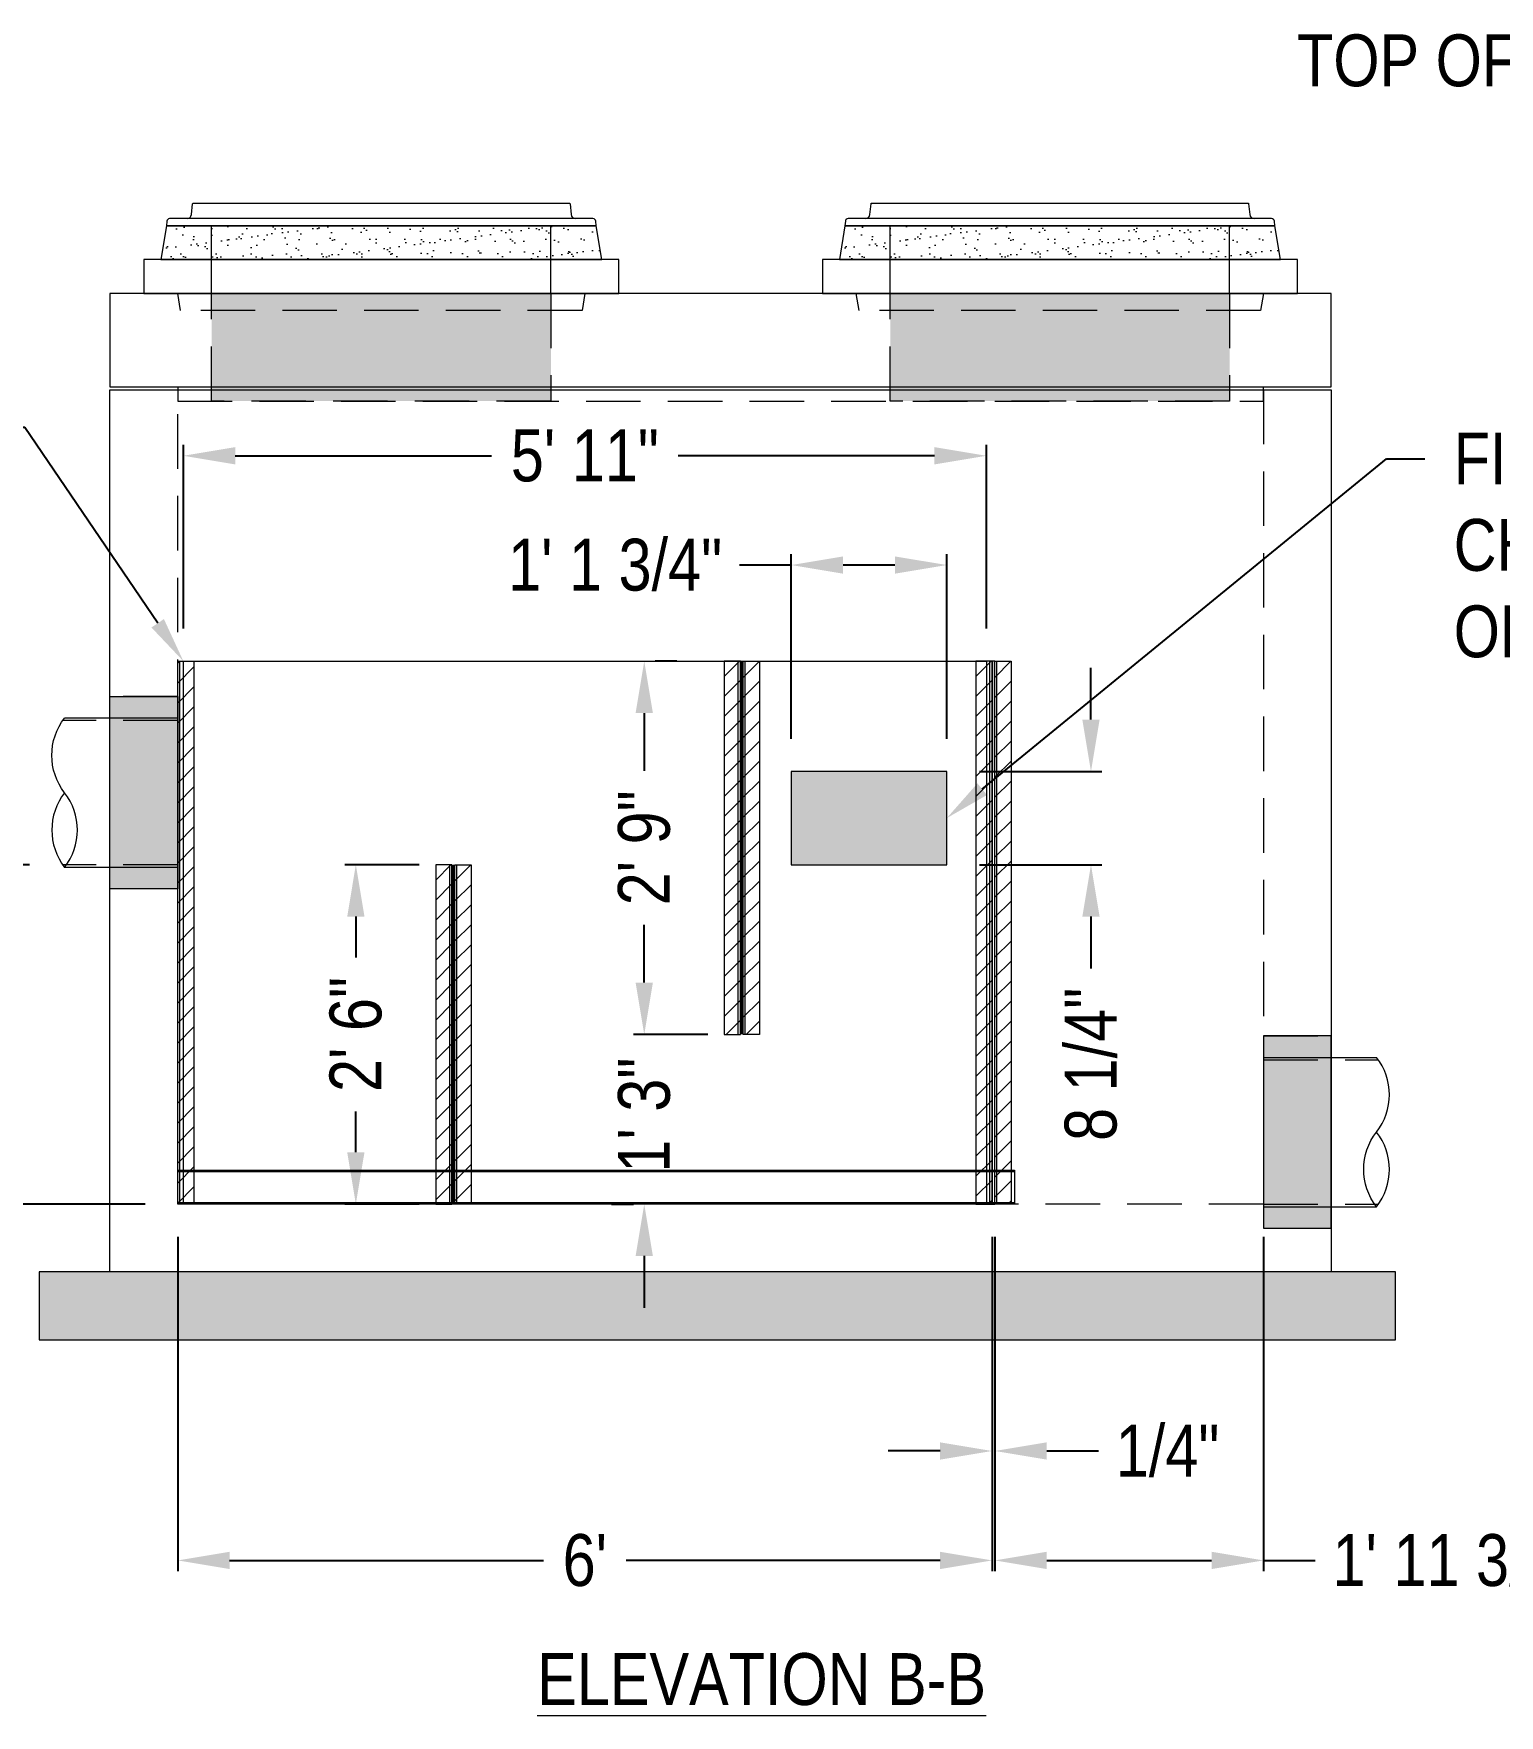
# Model space of a CAD drawing. Extents: x 0 to 216, y -5 to 280.
# Drawn here: x 76.5 to 143.7, y 70.8 to 147.9 of the extents above; entities that cross this region are included whole.
import ezdxf
from ezdxf import colors
from ezdxf.entities.mleader import LeaderData, LeaderLine
from ezdxf.math import Vec2, Vec3

# ---------------------------------------------------------------- set-up
doc = ezdxf.new("R2010")
doc.units = 0
doc.header["$LTSCALE"] = 10
doc.header["$MEASUREMENT"] = 0
doc.header["$PDMODE"] = 35
doc.linetypes.add('HIDDEN', pattern=[0.375, 0.25, -0.125])
doc.layers.get('Defpoints').update_dxf_attribs({"linetype": 'CONTINUOUS'})
for name, color, linetype, lineweight in [('CADdetails-1-ANNO', 41, 'CONTINUOUS', 5), ('CADdetails-2-HATCH', 8, 'CONTINUOUS', 5), ('CADdetails-3-FINE', 11, 'CONTINUOUS', 5), ('CADdetails-3-HIDDEN', 11, 'HIDDEN', 5), ('CADdetails-4-LIGHT', 3, 'CONTINUOUS', 13), ('CADdetails-5-MEDIUM', 4, 'CONTINUOUS', 18)]:
    doc.layers.add(name, color=color, linetype=linetype, lineweight=lineweight)
doc.styles.add('CADdetails-DIMENSIONS', font='ARIALN.TTF', dxfattribs={"height": 2.38})
doc.styles.add('CADdetails-NOTES', font='ARIALN.TTF', dxfattribs={"height": 2.38})
doc.dimstyles.new('CADdetails-DIM', dxfattribs={"dimtxt": 2.38, "dimasz": 2.38, "dimexe": 0.5, "dimexo": 1.5, "dimgap": 1, "dimtad": 0, "dimzin": 0, "dimdsep": 46, "dimtxsty": 'CADdetails-DIMENSIONS', "dimcen": 1, "dimclrd": 256, "dimclre": 256, "dimclrt": 256, "dimadec": 0, "dimazin": 0, "dimtfac": 1, "dimtofl": 0, "dimtmove": 0, "dimatfit": 3, "dimfxl": 1, "dimtolj": 1, "dimtzin": 0, "dimarcsym": 0})
pattern_1 = [(45, (262.1797, 75.5366), (-0.4588447, 0.4588447), [])]
pattern_2 = [(45, (250.6292, 75.5366), (-0.4588447, 0.4588447), [])]
pattern_3 = [(45, (237.39154, 66.1924), (-0.4588447, 0.4588447), [])]

# ---------------------------------------------------------------- blocks, each defined once
blk = doc.blocks.new('*D32')
at = {"layer": 'CADdetails-1-ANNO', "lineweight": -2, "transparency": 16777216}
for p, q in [((120.589, 92.725), (120.589, 77.373)), ((132.918, 92.725), (132.918, 77.373)), ((122.969, 77.873), (130.538, 77.873)), ((132.918, 77.873), (135.298, 77.873))]:
    blk.add_line(p, q, dxfattribs=at)
at = {"layer": 'CADdetails-1-ANNO', "transparency": 16777216}
for points in [[(122.969, 78.269), (122.969, 77.476), (120.589, 77.873)], [(130.538, 78.269), (130.538, 77.476), (132.918, 77.873)]]:
    blk.add_solid(points, dxfattribs=at)
at = {"layer": 'Defpoints', "color": 0, "transparency": 16777216}
for p in [(120.589, 94.225), (132.918, 94.225), (132.918, 77.873)]:
    blk.add_point(p, dxfattribs=at)
at = {"layer": 'CADdetails-1-ANNO', "transparency": 16777216, "insert": (141.761, 77.873), "char_height": 2.38, "attachment_point": 5, "style": 'CADdetails-DIMENSIONS'}
blk.add_mtext('\\A1;1\' 11 3/4"', dxfattribs=at)
blk = doc.blocks.new('*D33')
at = {"layer": 'CADdetails-1-ANNO', "lineweight": -2, "transparency": 16777216}
for p, q in [((83.082, 92.725), (83.082, 77.373)), ((120.459, 92.725), (120.459, 77.373)), ((85.462, 77.873), (99.867, 77.873)), ((118.079, 77.873), (103.674, 77.873))]:
    blk.add_line(p, q, dxfattribs=at)
at = {"layer": 'CADdetails-1-ANNO', "transparency": 16777216}
for points in [[(85.462, 78.269), (85.462, 77.476), (83.082, 77.873)], [(118.079, 78.269), (118.079, 77.476), (120.459, 77.873)]]:
    blk.add_solid(points, dxfattribs=at)
at = {"layer": 'Defpoints', "color": 0, "transparency": 16777216}
for p in [(83.082, 94.225), (120.459, 94.225), (83.082, 77.873)]:
    blk.add_point(p, dxfattribs=at)
at = {"layer": 'CADdetails-1-ANNO', "transparency": 16777216, "insert": (101.771, 77.873), "char_height": 2.38, "attachment_point": 5, "style": 'CADdetails-DIMENSIONS'}
blk.add_mtext("\\A1;6'", dxfattribs=at)
blk = doc.blocks.new('*D34')
at = {"layer": 'CADdetails-1-ANNO', "lineweight": -2, "transparency": 16777216}
for p, q in [((83.342, 120.643), (83.342, 129.07)), ((120.199, 120.643), (120.199, 129.07)), ((85.722, 128.57), (97.49, 128.57)), ((117.819, 128.57), (106.051, 128.57))]:
    blk.add_line(p, q, dxfattribs=at)
at = {"layer": 'CADdetails-1-ANNO', "transparency": 16777216}
for points in [[(85.722, 128.967), (85.722, 128.173), (83.342, 128.57)], [(117.819, 128.967), (117.819, 128.173), (120.199, 128.57)]]:
    blk.add_solid(points, dxfattribs=at)
at = {"layer": 'Defpoints', "color": 0, "transparency": 16777216}
for p in [(83.342, 128.57), (83.342, 119.143), (120.199, 119.143)]:
    blk.add_point(p, dxfattribs=at)
at = {"layer": 'CADdetails-1-ANNO', "transparency": 16777216, "insert": (101.771, 128.57), "char_height": 2.38, "attachment_point": 5, "style": 'CADdetails-DIMENSIONS'}
blk.add_mtext('\\A1;5\' 11"', dxfattribs=at)
blk = doc.blocks.new('*D35')
at = {"layer": 'CADdetails-1-ANNO', "lineweight": -2, "transparency": 16777216}
for p, q in [((125.001, 116.462), (125.001, 118.842)), ((119.882, 114.082), (125.501, 114.082)), ((119.882, 109.799), (125.501, 109.799)), ((125.001, 107.419), (125.001, 105.039))]:
    blk.add_line(p, q, dxfattribs=at)
at = {"layer": 'CADdetails-1-ANNO', "transparency": 16777216}
for points in [[(124.605, 116.462), (125.398, 116.462), (125.001, 114.082)], [(124.605, 107.419), (125.398, 107.419), (125.001, 109.799)]]:
    blk.add_solid(points, dxfattribs=at)
at = {"layer": 'Defpoints', "color": 0, "transparency": 16777216}
for p in [(118.382, 114.082), (125.001, 114.082), (118.382, 109.799)]:
    blk.add_point(p, dxfattribs=at)
at = {"layer": 'CADdetails-1-ANNO', "transparency": 16777216, "insert": (125.001, 100.641), "char_height": 2.38, "attachment_point": 5, "rotation": 90, "style": 'CADdetails-DIMENSIONS'}
blk.add_mtext('\\A1;8 1/4"', dxfattribs=at)
blk = doc.blocks.new('*D36')
at = {"layer": 'CADdetails-1-ANNO', "lineweight": -2, "transparency": 16777216}
for p, q in [((111.245, 123.556), (108.865, 123.556)), ((111.245, 115.582), (111.245, 124.056)), ((116.002, 123.556), (113.625, 123.556)), ((118.382, 115.582), (118.382, 124.056))]:
    blk.add_line(p, q, dxfattribs=at)
at = {"layer": 'CADdetails-1-ANNO', "transparency": 16777216}
for points in [[(113.625, 123.952), (113.625, 123.159), (111.245, 123.556)], [(116.002, 123.952), (116.002, 123.159), (118.382, 123.556)]]:
    blk.add_solid(points, dxfattribs=at)
at = {"layer": 'Defpoints', "color": 0, "transparency": 16777216}
for p in [(111.245, 123.556), (111.245, 114.082), (118.382, 114.082)]:
    blk.add_point(p, dxfattribs=at)
at = {"layer": 'CADdetails-1-ANNO', "transparency": 16777216, "insert": (103.16, 123.556), "char_height": 2.38, "attachment_point": 5, "style": 'CADdetails-DIMENSIONS'}
blk.add_mtext('\\A1;1\' 1 3/4"', dxfattribs=at)
blk = doc.blocks.new('*D37')
at = {"layer": 'CADdetails-1-ANNO', "lineweight": -2, "transparency": 16777216}
for p, q in [((104.496, 104.392), (104.496, 106.772)), ((107.408, 102.012), (103.996, 102.012)), ((102.996, 94.225), (103.996, 94.225)), ((104.496, 91.845), (104.496, 89.465))]:
    blk.add_line(p, q, dxfattribs=at)
at = {"layer": 'CADdetails-1-ANNO', "transparency": 16777216}
for points in [[(104.099, 104.392), (104.893, 104.392), (104.496, 102.012)], [(104.099, 91.845), (104.893, 91.845), (104.496, 94.225)]]:
    blk.add_solid(points, dxfattribs=at)
at = {"layer": 'Defpoints', "color": 0, "transparency": 16777216}
for p in [(108.908, 102.012), (104.496, 94.225), (104.496, 94.225)]:
    blk.add_point(p, dxfattribs=at)
at = {"layer": 'CADdetails-1-ANNO', "transparency": 16777216, "insert": (104.496, 98.31), "char_height": 2.38, "attachment_point": 5, "rotation": 90, "style": 'CADdetails-DIMENSIONS'}
blk.add_mtext('\\A1;1\' 3"', dxfattribs=at)
blk = doc.blocks.new('*D8')
at = {"layer": 'CADdetails-1-ANNO', "lineweight": -2, "transparency": 16777216}
for p, q in [((94.171, 109.799), (90.758, 109.799)), ((91.258, 107.419), (91.258, 105.55)), ((91.258, 96.605), (91.258, 98.474)), ((94.171, 94.225), (90.758, 94.225))]:
    blk.add_line(p, q, dxfattribs=at)
at = {"layer": 'CADdetails-1-ANNO', "transparency": 16777216}
for points in [[(90.862, 107.419), (91.655, 107.419), (91.258, 109.799)], [(90.862, 96.605), (91.655, 96.605), (91.258, 94.225)]]:
    blk.add_solid(points, dxfattribs=at)
at = {"layer": 'Defpoints', "color": 0, "transparency": 16777216}
for p in [(95.671, 109.799), (91.258, 94.225), (95.671, 94.225)]:
    blk.add_point(p, dxfattribs=at)
at = {"layer": 'CADdetails-1-ANNO', "transparency": 16777216, "insert": (91.258, 102.012), "char_height": 2.38, "attachment_point": 5, "rotation": 90, "style": 'CADdetails-DIMENSIONS'}
blk.add_mtext('\\A1;2\' 6"', dxfattribs=at)
blk = doc.blocks.new('*D9')
at = {"layer": 'CADdetails-1-ANNO', "lineweight": -2, "transparency": 16777216}
for p, q in [((105.996, 119.143), (104.996, 119.143)), ((104.496, 116.763), (104.496, 114.116)), ((104.496, 104.392), (104.496, 107.039)), ((107.408, 102.012), (103.996, 102.012))]:
    blk.add_line(p, q, dxfattribs=at)
at = {"layer": 'CADdetails-1-ANNO', "transparency": 16777216}
for points in [[(104.099, 116.763), (104.893, 116.763), (104.496, 119.143)], [(104.099, 104.392), (104.893, 104.392), (104.496, 102.012)]]:
    blk.add_solid(points, dxfattribs=at)
at = {"layer": 'Defpoints', "color": 0, "transparency": 16777216}
for p in [(104.496, 119.143), (104.496, 119.143), (108.908, 102.012)]:
    blk.add_point(p, dxfattribs=at)
at = {"layer": 'CADdetails-1-ANNO', "transparency": 16777216, "insert": (104.496, 110.577), "char_height": 2.38, "attachment_point": 5, "rotation": 90, "style": 'CADdetails-DIMENSIONS'}
blk.add_mtext('\\A1;2\' 9"', dxfattribs=at)
blk = doc.blocks.new('*D24')
at = {"layer": 'CADdetails-1-ANNO', "lineweight": -2, "transparency": 16777216}
for p, q in [((120.459, 92.725), (120.459, 82.395)), ((120.589, 92.725), (120.589, 82.395)), ((118.079, 82.895), (115.699, 82.895)), ((122.969, 82.895), (125.349, 82.895))]:
    blk.add_line(p, q, dxfattribs=at)
at = {"layer": 'CADdetails-1-ANNO', "transparency": 16777216}
for points in [[(118.079, 83.292), (118.079, 82.498), (120.459, 82.895)], [(122.969, 83.292), (122.969, 82.498), (120.589, 82.895)]]:
    blk.add_solid(points, dxfattribs=at)
at = {"layer": 'Defpoints', "color": 0, "transparency": 16777216}
for p in [(120.459, 94.225), (120.589, 94.225), (120.459, 82.895)]:
    blk.add_point(p, dxfattribs=at)
at = {"layer": 'CADdetails-1-ANNO', "transparency": 16777216, "insert": (128.518, 82.895), "char_height": 2.38, "attachment_point": 5, "style": 'CADdetails-DIMENSIONS'}
blk.add_mtext('\\A1;1/4"', dxfattribs=at)
blk = doc.blocks.new('*D25')
at = {"layer": 'CADdetails-1-ANNO', "lineweight": -2, "transparency": 16777216}
for p, q in [((76.278, 109.799), (74.254, 109.799)), ((74.754, 107.419), (74.754, 105.55)), ((74.754, 96.605), (74.754, 98.474)), ((81.582, 94.225), (74.254, 94.225))]:
    blk.add_line(p, q, dxfattribs=at)
at = {"layer": 'CADdetails-1-ANNO', "transparency": 16777216}
for points in [[(74.358, 107.419), (75.151, 107.419), (74.754, 109.799)], [(74.358, 96.605), (75.151, 96.605), (74.754, 94.225)]]:
    blk.add_solid(points, dxfattribs=at)
at = {"layer": 'Defpoints', "color": 0, "transparency": 16777216}
for p in [(77.778, 109.799), (74.754, 94.225), (83.082, 94.225)]:
    blk.add_point(p, dxfattribs=at)
at = {"layer": 'CADdetails-1-ANNO', "transparency": 16777216, "insert": (74.754, 102.012), "char_height": 2.38, "attachment_point": 5, "rotation": 90, "style": 'CADdetails-DIMENSIONS'}
blk.add_mtext('\\A1;2\' 6"', dxfattribs=at)

msp = doc.modelspace()

# ---------------------------------------------------------------- hatches: boundary and pattern name
at = {"layer": 'CADdetails-2-HATCH'}
h = msp.add_hatch(dxfattribs=at)
h.set_pattern_fill('AR-SAND', color=256, scale=0.519124)
h.set_pattern_definition([(37.5, (92.4263, 131.3424), (-0.0327, 1.00026), [0, -0.789068, 0, -0.88251, 0, -0.843576]), (7.5, (92.4263, 131.3424), (0.91873, 1.46504), [0, -0.42568, 0, -0.7112, 0, -0.27254]), (327.5, (91.7878, 131.3424), (1.616624, 0.00294), [0, -0.25956, 0, -0.934422, 0, -1.21994]), (317.5, (91.7878, 131.3424), (1.56055, 0.45562), [0, -0.12978, 0, -0.612566, 0, -0.700817])])
h.paths.add_polyline_path([(82.303, 137.572), (102.549, 137.572), (102.29, 139.129), (82.563, 139.129)])
h = msp.add_hatch(dxfattribs=at)
h.set_pattern_fill('AR-SAND', color=256, scale=0.519124)
h.set_pattern_definition([(37.5, (123.5737, 131.3424), (-0.0327, 1.00026), [0, -0.789068, 0, -0.88251, 0, -0.843576]), (7.5, (123.5737, 131.3424), (0.91873, 1.46504), [0, -0.42568, 0, -0.7112, 0, -0.27254]), (327.5, (122.9352, 131.3424), (1.616624, 0.00294), [0, -0.25956, 0, -0.934422, 0, -1.21994]), (317.5, (122.9352, 131.3424), (1.56055, 0.45562), [0, -0.12978, 0, -0.612566, 0, -0.700817])])
h.paths.add_polyline_path([(113.451, 137.572), (133.697, 137.572), (133.437, 139.129), (113.71, 139.129)])
h = msp.add_hatch(color=256, dxfattribs=at)
h.dxf.hatch_style = 1
h.paths.add_polyline_path([(100.213, 131.083), (84.639, 131.083), (84.639, 136.014), (100.213, 136.014)])
h = msp.add_hatch(color=256, dxfattribs=at)
h.dxf.hatch_style = 1
h.paths.add_polyline_path([(131.361, 131.083), (115.787, 131.083), (115.787, 136.014), (131.361, 136.014)])
h = msp.add_hatch(dxfattribs=at)
h.set_pattern_fill('ANSI31', color=256, scale=5.191235)
h.set_pattern_definition([(45, (249.7207, 75.5366), (-0.4588447, 0.4588447), [])])
h.paths.add_polyline_path([(83.828, 119.143), (83.828, 94.225), (83.082, 94.225), (83.082, 119.143)])
h = msp.add_hatch(dxfattribs=at)
h.set_pattern_fill('ANSI31', color=256, scale=5.191235)
h.set_pattern_definition(pattern_2)
h.paths.add_polyline_path([(108.162, 119.143), (108.162, 102.012), (108.908, 102.012), (108.908, 119.143)])
h = msp.add_hatch(dxfattribs=at)
h.set_pattern_fill('ANSI31', color=256, scale=5.191235)
h.set_pattern_definition(pattern_2)
h.paths.add_polyline_path([(109.784, 119.143), (109.784, 102.012), (109.038, 102.012), (109.038, 119.143)])
h = msp.add_hatch(dxfattribs=at)
h.set_pattern_fill('ANSI31', color=256, scale=5.191235)
h.set_pattern_definition(pattern_1)
h.paths.add_polyline_path([(119.713, 119.143), (119.713, 94.225), (120.459, 94.225), (120.459, 119.143)])
h = msp.add_hatch(color=256, dxfattribs=at)
h.dxf.hatch_style = 1
h.paths.add_polyline_path([(120.589, 119.143), (120.459, 119.143), (120.459, 114.082), (120.589, 114.082)])
h = msp.add_hatch(dxfattribs=at)
h.set_pattern_fill('ANSI31', color=256, scale=5.191235)
h.set_pattern_definition(pattern_1)
h.paths.add_polyline_path([(121.335, 119.143), (121.335, 94.225), (120.589, 94.225), (120.589, 119.143)])
h = msp.add_hatch(color=256, dxfattribs=at)
h.dxf.hatch_style = 1
h.paths.add_polyline_path([(83.082, 108.696), (79.967, 108.696), (79.967, 117.521), (83.082, 117.521)])
h = msp.add_hatch(color=256, dxfattribs=at)
h.dxf.hatch_style = 1
h.paths.add_polyline_path([(118.382, 114.082), (111.245, 114.082), (111.245, 109.799), (118.382, 109.799)])
h = msp.add_hatch(dxfattribs=at)
h.set_pattern_fill('ANSI31', color=256, scale=5.191235)
h.set_pattern_definition(pattern_3)
h.paths.add_polyline_path([(94.925, 109.799), (94.925, 94.225), (95.671, 94.225), (95.671, 109.799)])
h = msp.add_hatch(dxfattribs=at)
h.set_pattern_fill('ANSI31', color=256, scale=5.191235)
h.set_pattern_definition(pattern_3)
h.paths.add_polyline_path([(96.547, 109.799), (96.547, 94.225), (95.801, 94.225), (95.801, 109.799)])
h = msp.add_hatch(color=256, dxfattribs=at)
h.dxf.hatch_style = 1
h.paths.add_polyline_path([(132.918, 93.122), (136.033, 93.122), (136.033, 101.947), (132.918, 101.947)])
h = msp.add_hatch(dxfattribs=at)
h.set_pattern_fill('GRAVEL', color=256, scale=3.114741)
h.set_pattern_definition([(228.01279, (272.85806, 98.37803), (-24.91792906, -28.0326702), [0.419045, -41.48551]), (184.96974, (272.57773, 98.06656), (37.37689359, 3.11474113), [0.719094, -71.19029]), (132.51045, (271.86134, 98.00426), (31.14741132, -34.26215245), [0.507042, -50.19727]), (267.27369, (270.64659, 97.22558), (3.11474113, 62.29482264), [0.654837, -64.828845]), (292.83365, (270.61544, 96.57148), (-15.57370566, 37.37689359), [0.64212, -63.569914]), (357.27369, (270.86462, 95.97968), (-62.29482264, 3.11474113), [0.654837, -64.828845]), (37.69424, (271.51872, 95.94854), (-40.49163472, -31.14741132), [0.86599, -85.732778]), (72.25533, (272.20396, 96.47804), (21.803187925, 68.52430491), [0.817582, -80.940664]), (121.429566, (272.45314, 97.25673), (-24.91792906, 40.49163472), [0.657055, -65.04848]), (175.23636, (272.11052, 97.81738), (34.26215245, -3.11474113), [0.75013, -36.75632]), (222.39744, (271.36298, 97.87968), (-37.376893586, -34.262152453), [0.97008, -96.03798]), (138.81407, (273.73018, 97.19443), (-21.80318792, 18.6884468), [0.3311, -32.779052]), (171.46923, (273.481, 97.41246), (40.49163472, -6.22948226), [0.629916, -62.361825]), (225, (272.858, 97.506), (-3e-16, -3.11474), [0.44049, -3.96442]), (203.1986, (272.64003, 97.87968), (15.5737057, 6.2294823), [0.237212, -23.48395]), (291.8014, (272.422, 97.78623), (-3.1147411, 9.3442234), [0.335467, -16.437927]), (30.96376, (272.5466, 97.47476), (9.3442234, 6.2294823), [0.54486, -17.617047]), (161.56505, (273.0138, 97.7551), (6.2294823, -3.114741), [0.393987, -9.45569]), (16.38954, (270.61544, 97.78623), (31.14741132, 9.3442234), [0.551932, -54.64142]), (70.34618, (271.14495, 97.94197), (-12.45896453, -34.26215245), [0.46304, -45.840915]), (293.1986, (273.0138, 98.37803), (-6.2294823, 15.5737057), [0.47442, -23.24674]), (343.61046, (273.20068, 97.94197), (-31.14741132, 9.3442234), [0.551932, -54.64142]), (339.44395, (270.61544, 95.8551), (-15.57370566, 6.22948226), [0.532247, -26.080113]), (294.77514, (271.1138, 95.6682), (-15.57370566, 34.26215245), [0.445962, -44.150344]), (66.8014, (273.04494, 95.2633), (6.2294823, 15.5737057), [0.47442, -23.24674]), (17.35402, (273.23183, 95.69936), (-40.49163472, -12.45896453), [0.522127, -51.69045]), (69.44395, (271.5187, 95.2633), (-6.22948226, -15.57370566), [0.266123, -26.346236]), (101.30993, (272.85806, 95.2633), (-3.1147411, 12.4589645), [0.15882, -15.723305]), (165.96376, (272.8269, 95.419), (9.3442234, -3.114741), [0.64212, -12.200287]), (186.00901, (272.20396, 95.57477), (31.14741132, 3.11474113), [0.59507, -58.911974]), (303.69007, (272.5466, 97.1944), (-3.114741, 6.2294823), [0.449214, -10.781145]), (353.15723, (272.79576, 96.82066), (52.95059925, -6.229482264), [0.784273, -77.642905]), (60.9454, (273.57445, 96.72722), (-12.45896453, -21.80318792), [0.32068, -31.74754]), (90, (273.7302, 97.0075), (-3.11474, 3.11474), [0.186884, -2.927857]), (120.25644, (272.14167, 95.6682), (12.45896453, -21.80318792), [0.432712, -42.838654]), (48.01279, (271.92363, 96.04198), (24.91792906, 28.0326702), [0.83809, -41.066467]), (0, (272.4843, 96.665), (3.11474, 3.11474), [0.809833, -2.30491]), (325.30485, (273.29412, 96.66493), (31.14741132, -21.80318792), [0.492484, -48.755897]), (254.0546, (273.69904, 96.3846), (-3.1147411, -12.4589645), [0.453513, -22.222145]), (207.645975, (273.57445, 95.94854), (-59.18008151, -31.14741132), [0.738396, -73.101337]), (175.42608, (272.92035, 95.60591), (-40.49163472, 3.11474113), [0.781174, -77.336136])])
h.paths.add_polyline_path([(76.72, 87.996), (138.977, 87.996), (138.977, 91.11), (76.72, 91.11)])

# ---------------------------------------------------------------- linework, layer by layer
for p, q in [((83.179, 94.225), (83.179, 119.143)), ((108.811, 102.012), (108.811, 119.143)), ((109.136, 102.012), (109.136, 119.143)), ((120.362, 94.225), (120.362, 119.143)), ((120.686, 94.225), (120.686, 119.143)), ((95.573, 94.225), (95.573, 109.799)), ((95.898, 94.225), (95.898, 109.799))]:
    msp.add_line(p, q, dxfattribs=at)
for points in [[(82.303, 137.572), (102.549, 137.572), (102.29, 139.129), (82.563, 139.129)], [(113.451, 137.572), (133.697, 137.572), (133.437, 139.129), (113.71, 139.129)], [(83.828, 119.143), (83.828, 94.225), (83.082, 94.225), (83.082, 119.143)], [(108.162, 119.143), (108.162, 102.012), (108.908, 102.012), (108.908, 119.143)], [(109.784, 119.143), (109.784, 102.012), (109.038, 102.012), (109.038, 119.143)], [(119.713, 119.143), (119.713, 94.225), (120.459, 94.225), (120.459, 119.143)], [(121.335, 119.143), (121.335, 94.225), (120.589, 94.225), (120.589, 119.143)], [(94.925, 109.799), (94.925, 94.225), (95.671, 94.225), (95.671, 109.799)], [(96.547, 109.799), (96.547, 94.225), (95.801, 94.225), (95.801, 109.799)], [(83.082, 95.782), (121.497, 95.782), (121.497, 94.225), (83.082, 94.225)], [(83.082, 95.718), (121.497, 95.718), (121.497, 94.29), (83.082, 94.29)]]:
    msp.add_lwpolyline(points, close=True, dxfattribs=at)
at = {"layer": 'CADdetails-3-FINE', "const_width": 0.13}
for points in [[(108.973, 119.143), (108.973, 102.012)], [(95.736, 109.799), (95.736, 94.225)]]:
    msp.add_lwpolyline(points, dxfattribs=at)
at = {"layer": 'CADdetails-3-HIDDEN'}
for p, q in [((84.639, 137.572), (84.639, 139.129)), ((100.213, 137.572), (100.213, 139.129)), ((115.787, 137.572), (115.787, 139.129)), ((131.361, 137.572), (131.361, 139.129)), ((84.639, 136.014), (84.639, 137.572)), ((100.213, 136.014), (100.213, 137.572)), ((115.787, 136.014), (115.787, 137.572)), ((131.361, 136.014), (131.361, 137.572)), ((83.082, 117.521), (79.967, 117.521)), ((83.082, 116.418), (77.805, 116.418)), ((118.382, 114.082), (111.245, 114.082)), ((111.245, 114.082), (111.245, 109.799)), ((118.382, 109.799), (118.382, 114.082)), ((83.082, 109.799), (77.805, 109.799)), ((111.245, 109.799), (118.382, 109.799)), ((83.082, 108.696), (79.967, 108.696)), ((132.918, 101.947), (136.033, 101.947)), ((132.918, 100.844), (138.195, 100.844)), ((132.918, 94.225), (138.195, 94.225)), ((132.918, 93.122), (136.033, 93.122))]:
    msp.add_line(p, q, dxfattribs=at)
for points in [[(101.771, 136.014), (101.641, 135.236), (83.212, 135.236), (83.082, 136.014)], [(132.918, 136.014), (132.788, 135.236), (114.359, 135.236), (114.229, 136.014)], [(83.082, 131.732), (83.082, 131.083), (132.918, 131.083), (132.918, 131.732)], [(132.918, 131.602), (132.918, 94.225), (83.082, 94.225), (83.082, 131.602)]]:
    msp.add_lwpolyline(points, dxfattribs=at)
for points in [[(100.213, 131.083), (84.639, 131.083), (84.639, 136.014), (100.213, 136.014)], [(131.361, 131.083), (115.787, 131.083), (115.787, 136.014), (131.361, 136.014)]]:
    msp.add_lwpolyline(points, close=True, dxfattribs=at)
at = {"layer": 'CADdetails-4-LIGHT'}
for p, q in [((120.589, 119.143), (120.459, 119.143)), ((120.459, 119.143), (120.459, 94.225)), ((120.589, 94.225), (120.589, 119.143)), ((83.082, 116.534), (77.891, 116.534)), ((118.382, 114.082), (111.245, 114.082)), ((111.245, 114.082), (111.245, 109.799)), ((118.382, 109.799), (118.382, 114.082)), ((83.082, 109.682), (77.891, 109.682)), ((111.245, 109.799), (118.382, 109.799)), ((132.918, 100.961), (138.109, 100.961)), ((120.459, 94.225), (120.589, 94.225)), ((132.918, 94.108), (138.109, 94.108))]:
    msp.add_line(p, q, dxfattribs=at)
for points in [[(120.199, 94.225), (83.342, 94.225), (83.342, 119.143), (120.199, 119.143)], [(120.589, 119.143), (120.459, 119.143), (120.459, 114.082), (120.589, 114.082)], [(83.082, 108.696), (79.967, 108.696), (79.967, 117.521), (83.082, 117.521)], [(132.918, 93.122), (136.033, 93.122), (136.033, 101.947), (132.918, 101.947)], [(76.72, 87.996), (138.977, 87.996), (138.977, 91.11), (76.72, 91.11)]]:
    msp.add_lwpolyline(points, close=True, dxfattribs=at)
for points in [[(77.891, 109.682, 0.342857), (77.891, 113.108, -0.342857), (77.891, 116.534)], [(138.109, 94.108, -0.342857), (138.109, 97.534, 0.342857), (138.109, 100.961)]]:
    msp.add_lwpolyline(points, format="xyb", dxfattribs=at)
for centre, start, end in [((80.095, 111.395), 142.15071, 217.84929), ((135.905, 95.821), 322.15071, 37.84929)]:
    msp.add_arc(centre, 2.792, start, end, dxfattribs=at)
at = {"layer": 'CADdetails-5-MEDIUM'}
for points in [[(83.514, 139.454, 0.404026), (83.709, 139.642), (83.762, 140.136, -0.404026), (83.795, 140.167), (101.058, 140.167, -0.404026), (101.09, 140.136), (101.144, 139.642, 0.404026), (101.338, 139.454)], [(114.662, 139.454, 0.404026), (114.856, 139.642), (114.91, 140.136, -0.404026), (114.942, 140.167), (132.205, 140.167, -0.404026), (132.238, 140.136), (132.291, 139.642, 0.404026), (132.486, 139.454)]]:
    msp.add_lwpolyline(points, format="xyb", dxfattribs=at)
for points in [[(82.581, 139.335), (82.563, 139.129), (102.29, 139.129), (102.272, 139.335, 0.388879), (102.142, 139.454), (82.71, 139.454, 0.388879)], [(113.728, 139.335), (113.71, 139.129), (133.437, 139.129), (133.419, 139.335, 0.388879), (133.29, 139.454), (113.858, 139.454, 0.388879)]]:
    msp.add_lwpolyline(points, format="xyb", close=True, dxfattribs=at)
for points in [[(81.525, 136.014), (103.328, 136.014), (103.328, 137.572), (81.525, 137.572)], [(112.672, 136.014), (134.475, 136.014), (134.475, 137.572), (112.672, 137.572)], [(79.967, 131.732), (136.033, 131.732), (136.033, 136.014), (79.967, 136.014)], [(79.967, 131.602), (136.033, 131.602), (136.033, 91.11), (79.967, 91.11)]]:
    msp.add_lwpolyline(points, close=True, dxfattribs=at)

# ---------------------------------------------------------------- texts
at = {"layer": 'CADdetails-1-ANNO', "insert": (109.885, 73.617), "char_height": 2.38, "attachment_point": 2, "style": 'CADdetails-NOTES'}
msp.add_mtext_dynamic_manual_height_columns('{\\LELEVATION B-B}', width=65.0706, gutter_width=17.002, heights=[0], dxfattribs=at)

# ---------------------------------------------------------------- dimensions: what is measured, and where the dimension line sits
at = {"layer": 'CADdetails-1-ANNO'}
for base, p1, p2, text, picture, middle in [((83.342, 128.57), (120.199, 119.143), (83.342, 119.143), '5\' 11"', '*D34', (101.771, 128.57)), ((111.245, 123.556), (118.382, 114.082), (111.245, 114.082), '1\' 1 3/4"', '*D36', (103.16, 123.556))]:
    dim = msp.add_linear_dim(base=base, p1=p1, p2=p2, text=text, dimstyle='CADdetails-DIM', dxfattribs=at)
    dim.commit()
    dim.dimension.update_dxf_attribs({"geometry": picture, "text_midpoint": middle, "dimtype": 160})
for base, p1, p2, angle, text, picture, middle in [((104.496, 119.143), (108.908, 102.012), (104.496, 119.143), 270, '2\' 9"', '*D9', (104.496, 110.577)), ((83.082, 77.873), (120.459, 94.225), (83.082, 94.225), 180, "6'", '*D33', (101.771, 77.873))]:
    dim = msp.add_linear_dim(base=base, p1=p1, p2=p2, angle=angle, text=text, dimstyle='CADdetails-DIM', dxfattribs=at)
    dim.commit()
    dim.dimension.update_dxf_attribs({"geometry": picture, "text_midpoint": middle})
for base, p1, p2, angle, text, picture, middle in [((125.001, 114.082), (118.382, 109.799), (118.382, 114.082), 90, '8 1/4"', '*D35', (125.001, 100.641)), ((74.754, 94.225), (77.778, 109.799), (83.082, 94.225), 90, '2\' 6"', '*D25', (74.754, 102.012)), ((91.258, 94.225), (95.671, 109.799), (95.671, 94.225), 90, '2\' 6"', '*D8', (91.258, 102.012)), ((104.496, 94.225), (108.908, 102.012), (104.496, 94.225), 90, '1\' 3"', '*D37', (104.496, 98.31)), ((120.459, 82.895), (120.589, 94.225), (120.459, 94.225), 180, '1/4"', '*D24', (128.518, 82.895))]:
    dim = msp.add_linear_dim(base=base, p1=p1, p2=p2, angle=angle, text=text, dimstyle='CADdetails-DIM', dxfattribs=at)
    dim.commit()
    dim.dimension.update_dxf_attribs({"geometry": picture, "text_midpoint": middle, "dimtype": 160})
dim = msp.add_linear_dim(base=(132.918, 77.873), p1=(120.589, 94.225), p2=(132.918, 94.225), text='1\' 11 3/4"', dimstyle='CADdetails-DIM', dxfattribs=at)
dim.commit()
dim.dimension.update_dxf_attribs({"geometry": '*D32', "text_midpoint": (141.761, 77.873)})

# ---------------------------------------------------------------- leaders
ml = msp.add_multileader_mtext('Standard', dxfattribs=at)
ml.set_content('TOP OF BYPASS\\PWEIR', color=256, style='CADdetails-NOTES')
ml.set_leader_properties()
ml.build(insert=Vec2(0, 0))
ml.multileader.update_dxf_attribs({"dogleg_length": 2, "arrow_head_size": 2.101})
ctx = ml.context
ctx.base_point, ctx.char_height, ctx.arrow_head_size, ctx.landing_gap_size, ctx.plane_origin = Vec3(133.341, 146.719), 2.38, 2.101, 1.324, Vec3(140.078, 131.184)
ctx.text_align_type = 2
notes = []
notes.append((ctx, [(0, (1, 1, 0), (159.364, 146.719), (-1, 0), 1.765, [(0, [(162.964, 114.082)], 0, [])])]))
ctx.mtext.insert, ctx.mtext.width, ctx.mtext.alignment, ctx.mtext.flow_direction = Vec3(156.275, 147.909), 26.00975, 3, 5
ml = msp.add_multileader_mtext('Standard', dxfattribs=at)
ml.set_content('TOP OF \\PFLOATABLES\\P/OIL\\PBAFFLE', color=256, style='CADdetails-NOTES')
ml.set_leader_properties()
ml.build(insert=Vec2(0, 0))
ml.multileader.update_dxf_attribs({"dogleg_length": 2, "arrow_head_size": 2.101})
ctx = ml.context
ctx.base_point, ctx.char_height, ctx.arrow_head_size, ctx.landing_gap_size, ctx.plane_origin = Vec3(56.428, 145.886), 2.38, 2.101, 1.324, Vec3(28.222, 121.207)
notes.append((ctx, [(1, (1, 1, 0), (54.663, 145.886), (1, 0), 1.765, [(0, [(43.387, 119.143)], 0, [])])]))
ctx.mtext.insert, ctx.mtext.flow_direction = Vec3(57.752, 147.076), 5
ml = msp.add_multileader_mtext('Standard', dxfattribs=at)
ml.set_content('TOP OF PARTITION\\PWALL', color=256, style='CADdetails-NOTES')
ml.set_leader_properties()
ml.build(insert=Vec2(0, 0))
ml.multileader.update_dxf_attribs({"dogleg_length": 2, "arrow_head_size": 2.101})
ctx = ml.context
ctx.base_point, ctx.char_height, ctx.arrow_head_size, ctx.landing_gap_size, ctx.plane_origin = Vec3(57.554, 129.87), 2.38, 2.101, 1.324, Vec3(30.152, 146.973)
ctx.text_align_type = 2
notes.append((ctx, [(0, (1, 1, 0), (76.072, 129.87), (-1, 0), 1.765, [(0, [(83.342, 119.143)], 0, [])])]))
ctx.mtext.insert, ctx.mtext.width, ctx.mtext.alignment, ctx.mtext.flow_direction = Vec3(72.983, 131.06), 0.3613, 3, 5
ml = msp.add_multileader_mtext('Standard', dxfattribs=at)
ml.set_content('FILTER \\PCHAMBER\\PORIFICE', color=256, style='CADdetails-NOTES')
ml.set_leader_properties()
ml.build(insert=Vec2(0, 0))
ml.multileader.update_dxf_attribs({"dogleg_length": 2, "arrow_head_size": 2.101})
ctx = ml.context
ctx.base_point, ctx.char_height, ctx.arrow_head_size, ctx.landing_gap_size, ctx.plane_origin = Vec3(140.326, 128.428), 2.38, 2.101, 1.324, Vec3(157.161, 142.663)
notes.append((ctx, [(1, (1, 1, 0), (138.56, 128.428), (1, 0), 1.765, [(0, [(118.382, 111.94)], 0, [])])]))
ctx.mtext.insert, ctx.mtext.flow_direction = Vec3(141.65, 129.638), 5
for ctx, leaders in notes:
    for number, flags, end, landing, length, lines in leaders:
        leader = LeaderData()
        leader.index, (leader.has_last_leader_line, leader.has_dogleg_vector, leader.attachment_direction) = number, flags
        leader.last_leader_point, leader.dogleg_vector, leader.dogleg_length = Vec3(end), Vec3(landing), length
        for number, points, colour, breaks in lines:
            line = LeaderLine()
            line.index, line.vertices, line.color, line.breaks = number, Vec3.list(points), colors.encode_raw_color(colour), breaks
            leader.lines.append(line)
        ctx.leaders.append(leader)

doc.saveas('drawing.dxf')
